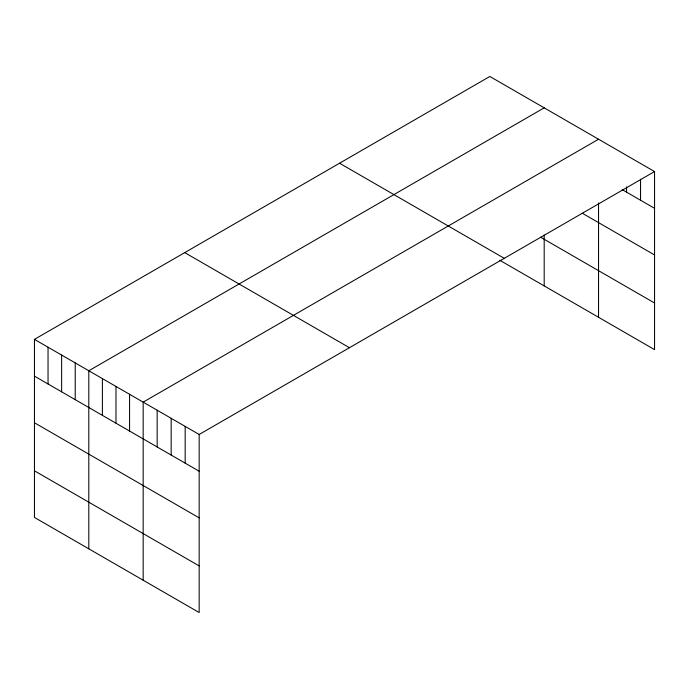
<?xml version="1.0" encoding="UTF-8"?>
<svg xmlns="http://www.w3.org/2000/svg" width="689" height="689" viewBox="0 0 689 689"><rect width="100%" height="100%" fill="white"/><g stroke="black" fill="none" stroke-linecap="round" stroke-linejoin="round"><path stroke-width="1.03" d="M654.55 171.561L199.164 434.475L199.164 612.538L34.45 517.439L34.45 339.376L489.836 76.462L654.55 171.561L654.55 349.624L499.801 260.278M544.189 107.846L88.803 370.76L88.803 548.823M598.543 139.23L143.166 402.135L143.166 580.207M622.176 189.621L654.55 208.311M582.239 213.202L654.55 254.947M540.564 237.188L654.55 302.996M339.556 163.224L504.27 258.323M184.73 252.613L349.444 347.712M34.45 339.376L199.164 434.475M34.45 376.125L199.164 471.224M34.45 422.762L199.164 517.861M34.45 470.811L199.164 565.91M640.546 179.226L640.546 200.232M626.551 186.9L626.551 192.145M598.543 202.919L598.543 317.293M544.189 235.009L544.189 285.909M185.169 426.388L185.169 463.146M171.165 418.309L171.165 455.059M157.161 410.222L157.161 446.98M129.575 394.289L129.575 431.047M115.985 386.451L115.985 423.201M102.394 378.606L102.394 415.355M75.222 362.914L75.222 399.663M61.631 355.068L61.631 391.817M48.041 347.222L48.041 383.971"/></g></svg>
